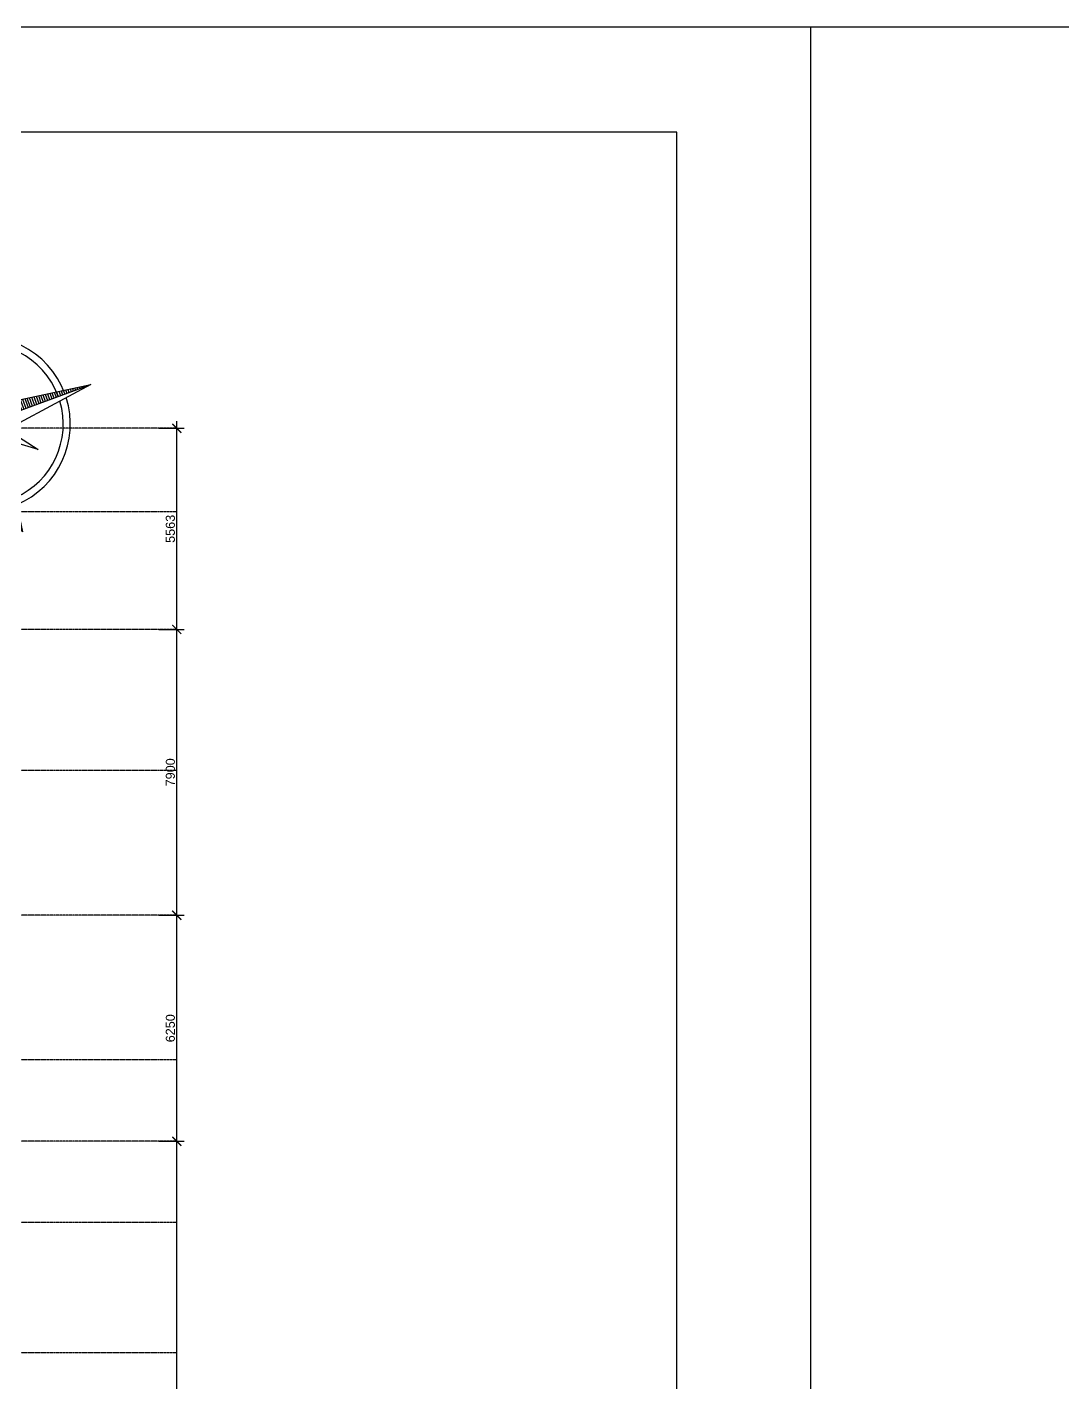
# Model space of a CAD drawing. Header units: inches. Extents: x -189245 to 740841, y -215444 to 469401.
# Drawn here: x 124091 to 152723, y -115911 to -78428 of the extents above; entities that cross this region are included whole.
import ezdxf

# ---------------------------------------------------------------- set-up
doc = ezdxf.new("R2010")
doc.units = ezdxf.units.IN
doc.header["$LTSCALE"] = 10
doc.header["$MEASUREMENT"] = 0
doc.linetypes.add('GRID NORMAL$0$GRID BASEMENT$0$GRID GROUND$0$GRID$0$$0$PHANTOM', pattern=[2.5, 1.25, -0.25, 0.25, -0.25, 0.25, -0.25])
for name, color, linetype in [('a-dim', 8, 'Continuous'), ('A-GRID', 8, 'Continuous'), ('A-TTL', 1, 'Continuous'), ('TSG- plaster', 4, 'Continuous')]:
    doc.layers.add(name, color=color, linetype=linetype)
doc.layers.add('DEFPOINT', color=7, linetype='Continuous', plot=False)
doc.styles.add('GRID NORMAL$0$GRID BASEMENT$0$GRID GROUND$0$GRID$0$Standard', font='ARIAL.TTF')
doc.dimstyles.new('GRID NORMAL$0$GRID BASEMENT$0$GRID GROUND$0$GRID$0$Standard', dxfattribs={"dimtxt": 250, "dimasz": 0.18, "dimexe": 0.18, "dimexo": 0.0625, "dimgap": 50, "dimtad": 1, "dimdec": 0, "dimzin": 0, "dimdsep": 46, "dimtxsty": 'GRID NORMAL$0$GRID BASEMENT$0$GRID GROUND$0$GRID$0$Standard', "dimcen": 0.09, "dimadec": 0, "dimazin": 0, "dimtfac": 1, "dimtdec": 0, "dimtofl": 0, "dimtmove": 0, "dimatfit": 3, "dimfxl": 1, "dimtolj": 1, "dimtzin": 0, "dimarcsym": 0})

# ---------------------------------------------------------------- blocks, each defined once
blk = doc.blocks.new('GRID NORMAL$0$GRID BASEMENT$0$GRID GROUND$0$GRID$0$_ARCHTICK')
at = {"color": 0, "linetype": 'ByBlock', "ltscale": 20, "const_width": 0.15}
blk.add_lwpolyline([(-0.5, -0.5), (0.5, 0.5)], dxfattribs=at)
blk = doc.blocks.new('*D480')
at = {"layer": 'a-dim', "color": 0, "lineweight": -2, "ltscale": 500}
for p, q in [((-34188, -235324), (-33488, -235324)), ((-33688, -241087), (-33688, -235124)), ((-34188, -240887), (-33488, -240887))]:
    blk.add_line(p, q, dxfattribs=at)
at = {"layer": 'Defpoints', "color": 0, "ltscale": 500}
for p in [(-34188, -235324), (-33688, -235324), (-34188, -240887)]:
    blk.add_point(p, dxfattribs=at)
at = {"layer": 'a-dim', "color": 0, "lineweight": -2, "ltscale": 500, "xscale": 250, "yscale": 250, "zscale": 250}
for p, rotation in [((-33688, -235324), 90), ((-33688, -240887), 270)]:
    blk.add_blockref('GRID NORMAL$0$GRID BASEMENT$0$GRID GROUND$0$GRID$0$_ARCHTICK', p, dxfattribs=dict(at, rotation=rotation))
at = {"layer": 'a-dim', "color": 3, "ltscale": 500, "insert": (-33866, -238105), "char_height": 250, "attachment_point": 5, "rotation": 90, "style": 'GRID NORMAL$0$GRID BASEMENT$0$GRID GROUND$0$GRID$0$Standard'}
blk.add_mtext('\\A1;5563', dxfattribs=at)
blk = doc.blocks.new('*D481')
at = {"layer": 'a-dim', "color": 0, "lineweight": -2, "ltscale": 500}
for p, q in [((-34188, -240887), (-33488, -240887)), ((-33688, -248987), (-33688, -240687)), ((-34188, -248787), (-33488, -248787))]:
    blk.add_line(p, q, dxfattribs=at)
at = {"layer": 'Defpoints', "color": 0, "ltscale": 500}
for p in [(-34188, -240887), (-33688, -240887), (-34188, -248787)]:
    blk.add_point(p, dxfattribs=at)
at = {"layer": 'a-dim', "color": 0, "lineweight": -2, "ltscale": 500, "xscale": 250, "yscale": 250, "zscale": 250}
for p, rotation in [((-33688, -240887), 90), ((-33688, -248787), 270)]:
    blk.add_blockref('GRID NORMAL$0$GRID BASEMENT$0$GRID GROUND$0$GRID$0$_ARCHTICK', p, dxfattribs=dict(at, rotation=rotation))
at = {"layer": 'a-dim', "color": 3, "ltscale": 500, "insert": (-33866, -244837), "char_height": 250, "attachment_point": 5, "rotation": 90, "style": 'GRID NORMAL$0$GRID BASEMENT$0$GRID GROUND$0$GRID$0$Standard'}
blk.add_mtext('\\A1;7900', dxfattribs=at)
blk = doc.blocks.new('*D483')
at = {"layer": 'a-dim', "color": 0, "lineweight": -2, "ltscale": 500}
for p, q in [((-34188, -248787), (-33488, -248787)), ((-33688, -255237), (-33688, -248587)), ((-34188, -255037), (-33488, -255037))]:
    blk.add_line(p, q, dxfattribs=at)
at = {"layer": 'Defpoints', "color": 0, "ltscale": 500}
for p in [(-34188, -248787), (-33688, -248787), (-34188, -255037)]:
    blk.add_point(p, dxfattribs=at)
at = {"layer": 'a-dim', "color": 0, "lineweight": -2, "ltscale": 500, "xscale": 250, "yscale": 250, "zscale": 250}
for p, rotation in [((-33688, -248787), 90), ((-33688, -255037), 270)]:
    blk.add_blockref('GRID NORMAL$0$GRID BASEMENT$0$GRID GROUND$0$GRID$0$_ARCHTICK', p, dxfattribs=dict(at, rotation=rotation))
at = {"layer": 'a-dim', "color": 3, "ltscale": 500, "insert": (-33866, -251912), "char_height": 250, "attachment_point": 5, "rotation": 90, "style": 'GRID NORMAL$0$GRID BASEMENT$0$GRID GROUND$0$GRID$0$Standard'}
blk.add_mtext('\\A1;6250', dxfattribs=at)
blk = doc.blocks.new('*D484')
at = {"layer": 'a-dim', "color": 0, "lineweight": -2, "ltscale": 500}
for p, q in [((-33688, -278986), (-33688, -254836)), ((-34188, -255036), (-33488, -255036)), ((-34188, -278786), (-33488, -278786))]:
    blk.add_line(p, q, dxfattribs=at)
at = {"layer": 'Defpoints', "color": 0, "ltscale": 500}
for p in [(-34188, -255036), (-33688, -255036), (-34188, -278786)]:
    blk.add_point(p, dxfattribs=at)
at = {"layer": 'a-dim', "color": 0, "lineweight": -2, "ltscale": 500, "xscale": 250, "yscale": 250, "zscale": 250}
for p, rotation in [((-33688, -255036), 90), ((-33688, -278786), 270)]:
    blk.add_blockref('GRID NORMAL$0$GRID BASEMENT$0$GRID GROUND$0$GRID$0$_ARCHTICK', p, dxfattribs=dict(at, rotation=rotation))
at = {"layer": 'a-dim', "color": 3, "ltscale": 500, "insert": (-33866, -266911), "char_height": 250, "attachment_point": 5, "rotation": 90, "style": 'GRID NORMAL$0$GRID BASEMENT$0$GRID GROUND$0$GRID$0$Standard'}
blk.add_mtext('\\A1;23750', dxfattribs=at)
blk = doc.blocks.new('*X20')
at = {"color": 0, "linetype": 'ByBlock'}
for p, q in [((-217.53, 160.4998), (-217.53, 160.5)), ((-217.52, 160.4984), (-217.52, 160.5)), ((-217.51, 160.497), (-217.51, 160.5)), ((-217.5, 160.4955), (-217.5, 160.5)), ((-217.49, 160.4941), (-217.49, 160.5)), ((-217.48, 160.4927), (-217.48, 160.5)), ((-217.47, 160.4913), (-217.47, 160.5)), ((-217.46, 160.4898), (-217.46, 160.5)), ((-217.45, 160.4884), (-217.45, 160.5)), ((-217.44, 160.487), (-217.44, 160.5)), ((-217.43, 160.4855), (-217.43, 160.5)), ((-217.42, 160.4841), (-217.42, 160.5)), ((-217.41, 160.4827), (-217.41, 160.5)), ((-217.4, 160.4812), (-217.4, 160.5)), ((-217.39, 160.4798), (-217.39, 160.5)), ((-217.38, 160.4784), (-217.38, 160.5)), ((-217.37, 160.477), (-217.37, 160.5)), ((-217.36, 160.4755), (-217.36, 160.5)), ((-217.35, 160.4741), (-217.35, 160.5)), ((-217.34, 160.4727), (-217.34, 160.5)), ((-217.33, 160.4712), (-217.33, 160.5)), ((-217.32, 160.4698), (-217.32, 160.5)), ((-217.31, 160.4684), (-217.31, 160.5)), ((-217.3, 160.467), (-217.3, 160.5)), ((-217.29, 160.4655), (-217.29, 160.5)), ((-217.28, 160.4641), (-217.28, 160.5)), ((-217.27, 160.4627), (-217.27, 160.5)), ((-217.26, 160.4613), (-217.26, 160.5)), ((-217.25, 160.4598), (-217.25, 160.5)), ((-217.24, 160.4584), (-217.24, 160.5)), ((-217.23, 160.457), (-217.23, 160.5)), ((-217.22, 160.4555), (-217.22, 160.5)), ((-217.21, 160.4541), (-217.21, 160.5)), ((-217.2, 160.4527), (-217.2, 160.5)), ((-217.19, 160.4512), (-217.19, 160.5)), ((-217.18, 160.4498), (-217.18, 160.5)), ((-217.17, 160.4484), (-217.17, 160.5)), ((-217.16, 160.447), (-217.16, 160.5)), ((-217.15, 160.4455), (-217.15, 160.5)), ((-217.14, 160.4441), (-217.14, 160.5)), ((-217.13, 160.4427), (-217.13, 160.5)), ((-217.12, 160.4412), (-217.12, 160.5)), ((-217.11, 160.4398), (-217.11, 160.5)), ((-217.1, 160.4384), (-217.1, 160.5)), ((-217.09, 160.4412), (-217.09, 160.5)), ((-217.08, 160.4512), (-217.08, 160.5)), ((-217.07, 160.4613), (-217.07, 160.5)), ((-217.06, 160.4712), (-217.06, 160.5)), ((-217.05, 160.4812), (-217.05, 160.5)), ((-217.04, 160.4913), (-217.04, 160.5))]:
    blk.add_line(p, q, dxfattribs=at)
blk = doc.blocks.new('north2')
at = {"color": 0, "linetype": 'ByBlock'}
for p, q in [((-0.0625, 0.0625), (0, 0.5)), ((0, 0.5), (0.0625, 0.0625)), ((0, 0.5), (0, 0)), ((-0.0938, 0.0625), (-0.1875, 0.1875)), ((-0.1875, 0.1875), (-0.0625, 0.0937)), ((0.0625, 0.0937), (0.1875, 0.1875)), ((0.1875, 0.1875), (0.0937, 0.0625)), ((-0.5, 0), (-0.0625, 0.0625)), ((-0.0625, 0.0625), (0, 0)), ((0, 0), (0.0625, 0.0625)), ((0.0625, 0.0625), (0.5, 0)), ((0, 0), (-0.5, 0)), ((-0.0625, -0.0625), (-0.5, 0)), ((-0.0625, -0.0625), (0, 0)), ((0, 0), (0.0625, -0.0625)), ((0, 0), (0, -0.5)), ((0.5, 0), (0, 0)), ((0.5, 0), (0.0625, -0.0625)), ((-0.1875, -0.1875), (-0.0938, -0.0625)), ((-0.0625, -0.0938), (-0.1875, -0.1875)), ((0, -0.5), (-0.0625, -0.0625)), ((0.0625, -0.0625), (0, -0.5)), ((0.1875, -0.1875), (0.0625, -0.0938)), ((0.0937, -0.0625), (0.1875, -0.1875))]:
    blk.add_line(p, q, dxfattribs=at)
blk.add_lwpolyline([(0.5391, 0.0255), (0.5391, 0.0177), (0.5312, 0.0177), (0.5312, 0.0411), (0.5391, 0.0411), (0.5391, 0.0333), (0.6094, 0.0333), (0.6094, 0.0411), (0.6172, 0.0411), (0.6172, 0.0177), (0.5547, -0.0214), (0.6094, -0.0214), (0.6094, -0.0136), (0.6172, -0.0136), (0.6172, -0.037), (0.6094, -0.037), (0.6094, -0.0292), (0.5391, -0.0292), (0.5391, -0.037), (0.5312, -0.037), (0.5312, -0.0136), (0.5938, 0.0255), (0.5391, 0.0255)], dxfattribs=at)
for radius, start, end in [(0.3802, 92.58912, 177.41088), (0.3802, 0, 87.41088), (0.3494, 93.5464, 176.4536), (0.3494, 0, 86.4536), (0.3802, 182.58912, 267.41088), (0.3494, 183.5464, 266.4536), (0.3802, 270, 357.41088), (0.3494, 270, 356.4536)]:
    blk.add_arc((0, 0), radius, start, end, dxfattribs=at)
for p, rotation in [((-160.5, -217.0312), 270), ((-217.0312, 160.5), 180), ((160.5, 217.0312), 89.99999999999999)]:
    blk.add_blockref('*X20', p, dxfattribs=dict(at, rotation=rotation))
blk.add_blockref('*X20', (217.0312, -160.5), dxfattribs=at)
blk = doc.blocks.new('grid')
at = {"layer": 'A-GRID', "linetype": 'GRID NORMAL$0$GRID BASEMENT$0$GRID GROUND$0$GRID$0$$0$PHANTOM'}
for p, q in [((-33688.1, -235324.1), (-100703.6, -235324.1)), ((-33688.1, -237636.6), (-100703.6, -237636.6)), ((-33688.1, -240886.6), (-100703.6, -240886.6)), ((-33688.1, -244786.6), (-100703.6, -244786.6)), ((-33688.1, -248786.6), (-100703.6, -248786.6)), ((-33688.1, -252786.6), (-100703.5, -252786.6)), ((-33688.1, -255036.6), (-100703.5, -255036.6)), ((-33688.1, -257286.6), (-100703.5, -257286.6)), ((-33688.1, -260886.6), (-100703.6, -260886.6))]:
    blk.add_line(p, q, dxfattribs=at)
at = {"layer": 'a-dim', "ltscale": 500}
for base, p1, p2, picture, middle in [((-33688.1325, -235324.0815), (-34188.1325, -240886.6148), (-34188.1325, -235324.0815), '*D480', (-33865.8611, -238105.3481)), ((-33688.1, -240886.6), (-34188.1, -248786.6), (-34188.1, -240886.6), '*D481', (-33865.7, -244836.6)), ((-33688.1, -248786.6), (-34188.1, -255036.6), (-34188.1, -248786.6), '*D483', (-33865.7, -251911.6)), ((-33688.1, -255035.6), (-34188.1, -278786), (-34188.1, -255035.6), '*D484', (-33865.8, -266910.8))]:
    dim = blk.add_linear_dim(base=base, p1=p1, p2=p2, angle=270, dimstyle='GRID NORMAL$0$GRID BASEMENT$0$GRID GROUND$0$GRID$0$Standard', override={"dimasz": 250, "dimexe": 200, "dimblk1": 'GRID NORMAL$0$GRID BASEMENT$0$GRID GROUND$0$GRID$0$_ARCHTICK', "dimblk2": 'GRID NORMAL$0$GRID BASEMENT$0$GRID GROUND$0$GRID$0$_ARCHTICK', "dimsah": 1, "dimdle": 200, "dimclrt": 3}, dxfattribs=at)
    dim.commit()
    dim.dimension.update_dxf_attribs({"geometry": picture, "text_midpoint": middle})

msp = doc.modelspace()

# ---------------------------------------------------------------- linework, layer by layer
at = {"layer": 'DEFPOINT', "linetype": 'Continuous'}
msp.add_line((155754.93173, -78428.22268), (145754.93173, -78428.22268), dxfattribs=at)
at = {"layer": 'DEFPOINT', "color": 2}
msp.add_lwpolyline([(40754.93173, -152678.22268), (145754.93173, -152678.22268), (145754.93173, -78428.22268), (40754.93173, -78428.22268)], close=True, dxfattribs=at)
at = {"layer": 'DEFPOINT', "color": 5}
msp.add_lwpolyline([(46847.93173, -149778.22268), (142047.93173, -149778.22268), (142047.93173, -81328.22268), (46847.93173, -81328.22268)], close=True, dxfattribs=at)

# ---------------------------------------------------------------- block references
at = {"layer": 'A-TTL', "xscale": 6349.999999999833, "yscale": 6350.000000000029, "zscale": 6350, "rotation": 110.1693660417757}
msp.add_blockref('north2', (122870.7994, -89401.46869), dxfattribs=at)
at = {"layer": 'TSG- plaster'}
msp.add_blockref('grid', (161916.94016, 145805.75787), dxfattribs=at)

doc.saveas('drawing.dxf')
